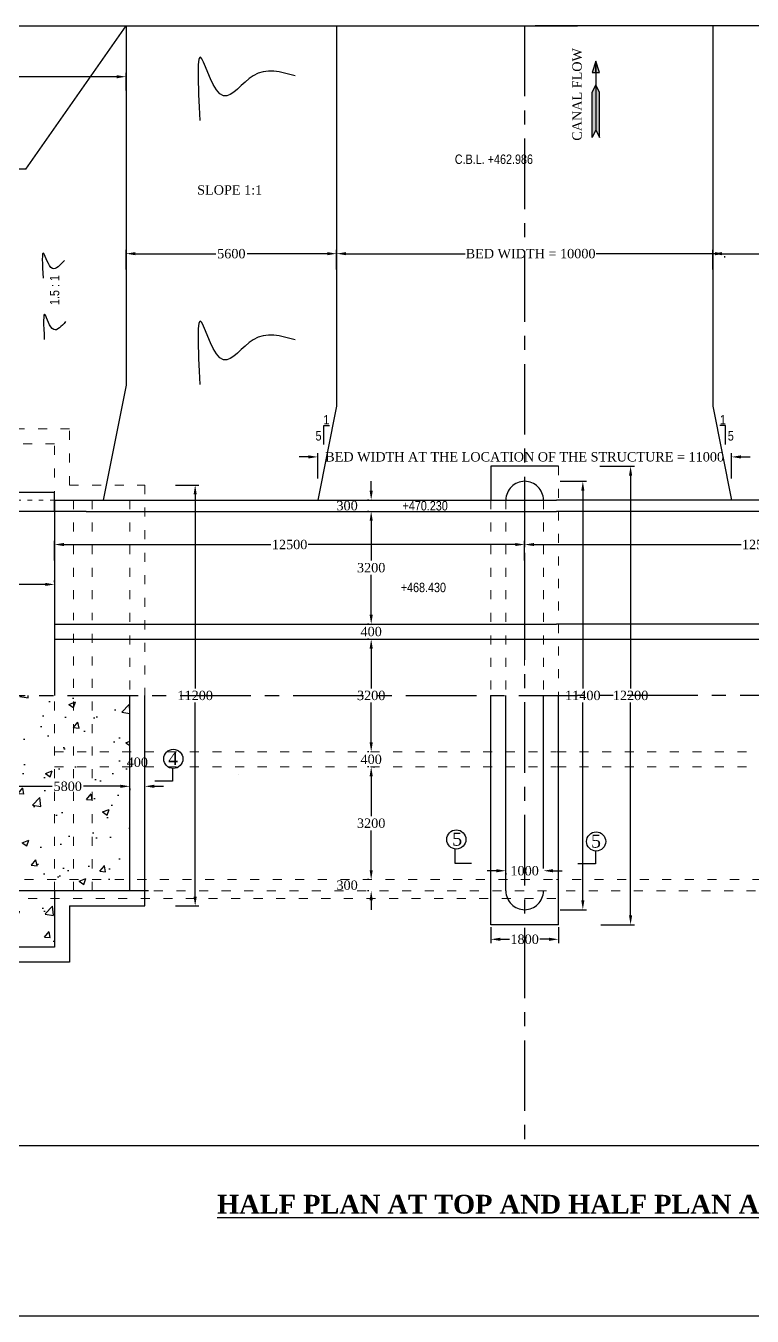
# Model space of a CAD drawing. Header units: millimetres. Extents: x 80 to 6605, y 46 to 2491.
# Drawn here: x 5749.8 to 5943, y 767.8 to 1111.2 of the extents above; entities that cross this region are included whole.
import ezdxf
from ezdxf.enums import TextEntityAlignment as Align

# ---------------------------------------------------------------- set-up
doc = ezdxf.new("R2010")
doc.units = ezdxf.units.MM
doc.linetypes.add('ACAD_ISO03W100', pattern=[30, 12, -18])
doc.linetypes.add('CENTER', pattern=[2, 1.25, -0.25, 0.25, -0.25])
doc.layers.add('TEXT_GENERAL', color=4, linetype='Continuous')
doc.styles.add('ARIAL NARROW', font='ARIALN.TTF')
doc.styles.get("Standard").update_dxf_attribs({"font": 'times.ttf', "height": 2.5})
doc.styles.add('TNR_2.5', font='times.ttf', dxfattribs={"height": 2.5})
doc.dimstyles.get("Standard").update_dxf_attribs({"dimtxt": 0.18, "dimasz": 0.18, "dimexe": 0.18, "dimexo": 0.0625, "dimgap": 0.09, "dimtad": 0, "dimtih": 1, "dimtoh": 1, "dimdec": 4, "dimzin": 0, "dimdsep": 46, "dimtxsty": 'Standard', "dimcen": 0.09, "dimadec": 0, "dimazin": 0, "dimtfac": 1, "dimtdec": 4, "dimtofl": 0, "dimtmove": 0, "dimatfit": 3, "dimfxl": 1, "dimtolj": 1, "dimtzin": 0, "dimarcsym": 0})
doc.dimstyles.new('STYLE_ESH', dxfattribs={"dimtxt": 2.5, "dimasz": 2.5, "dimexe": 1, "dimexo": 0.625, "dimtad": 0, "dimtih": 1, "dimtoh": 1, "dimdec": 0, "dimlfac": 100, "dimzin": 9, "dimdsep": 46, "dimtxsty": 'TNR_2.5', "dimcen": 2.5, "dimadec": 0, "dimazin": 2, "dimtfac": 1, "dimtdec": 0, "dimtofl": 0, "dimtmove": 2, "dimatfit": 3, "dimfxl": 1, "dimarcsym": 0})

# ---------------------------------------------------------------- blocks, each defined once
blk = doc.blocks.new('*D113')
at = {"color": 0, "lineweight": -2, "transparency": 16777216}
for p, q in [((5873.48, 871.39), (5873.48, 867.13)), ((5891.48, 871.39), (5891.48, 867.13)), ((5875.98, 868.13), (5878.45, 868.13)), ((5888.98, 868.13), (5886.52, 868.13))]:
    blk.add_line(p, q, dxfattribs=at)
at = {"color": 0, "transparency": 16777216}
for points in [[(5875.98, 868.54), (5875.98, 867.71), (5873.48, 868.13)], [(5888.98, 868.54), (5888.98, 867.71), (5891.48, 868.13)]]:
    blk.add_solid(points, dxfattribs=at)
at = {"layer": 'Defpoints', "color": 0, "transparency": 16777216}
for p in [(5873.48, 872.01), (5891.48, 872.01), (5891.48, 868.13)]:
    blk.add_point(p, dxfattribs=at)
at = {"color": 0, "transparency": 16777216, "insert": (5882.48, 868.13), "char_height": 2.5, "attachment_point": 5, "style": 'TNR_2.5'}
blk.add_mtext('1800', dxfattribs=at)
blk = doc.blocks.new('*D114')
at = {"color": 0, "lineweight": -2, "transparency": 16777216}
for p, q in [((5874.98, 886.37), (5872.48, 886.37)), ((5887.48, 886.99), (5887.48, 887.37)), ((5889.98, 886.37), (5892.48, 886.37)), ((5877.48, 885.74), (5877.48, 885.37))]:
    blk.add_line(p, q, dxfattribs=at)
at = {"color": 0, "transparency": 16777216}
for points in [[(5874.98, 886.78), (5874.98, 885.95), (5877.48, 886.37)], [(5889.98, 886.78), (5889.98, 885.95), (5887.48, 886.37)]]:
    blk.add_solid(points, dxfattribs=at)
at = {"layer": 'Defpoints', "color": 0, "transparency": 16777216}
for p in [(5877.48, 886.37), (5887.48, 886.37), (5887.48, 886.37)]:
    blk.add_point(p, dxfattribs=at)
at = {"color": 0, "transparency": 16777216, "insert": (5882.48, 886.37), "char_height": 2.5, "attachment_point": 5, "style": 'TNR_2.5'}
blk.add_mtext('1000', dxfattribs=at)
blk = doc.blocks.new('*D115')
at = {"color": 0, "lineweight": -2, "transparency": 16777216}
for p, q in [((5832.48, 1051.21), (5832.48, 1051.58)), ((5834.98, 1050.58), (5866.65, 1050.58)), ((5933.13, 1050.58), (5901.47, 1050.58)), ((5935.63, 1049.96), (5935.63, 1049.58))]:
    blk.add_line(p, q, dxfattribs=at)
at = {"color": 0, "transparency": 16777216}
for points in [[(5834.98, 1051), (5834.98, 1050.17), (5832.48, 1050.58)], [(5933.13, 1051), (5933.13, 1050.17), (5935.63, 1050.58)]]:
    blk.add_solid(points, dxfattribs=at)
at = {"layer": 'Defpoints', "color": 0, "transparency": 16777216}
for p in [(5832.48, 1050.58), (5935.63, 1050.58), (5935.63, 1050.58)]:
    blk.add_point(p, dxfattribs=at)
at = {"color": 0, "transparency": 16777216, "insert": (5884.06, 1050.58), "char_height": 2.5, "attachment_point": 5, "style": 'TNR_2.5'}
blk.add_mtext('BED WIDTH = 10000', dxfattribs=at)
blk = doc.blocks.new('*D116')
at = {"color": 0, "lineweight": -2, "transparency": 16777216}
for p, q in [((5776.48, 1046.36), (5776.48, 1051.58)), ((5832.48, 1046.36), (5832.48, 1051.58)), ((5778.98, 1050.58), (5800.32, 1050.58)), ((5829.98, 1050.58), (5808.65, 1050.58))]:
    blk.add_line(p, q, dxfattribs=at)
at = {"color": 0, "transparency": 16777216}
for points in [[(5778.98, 1051), (5778.98, 1050.17), (5776.48, 1050.58)], [(5829.98, 1051), (5829.98, 1050.17), (5832.48, 1050.58)]]:
    blk.add_solid(points, dxfattribs=at)
at = {"layer": 'Defpoints', "color": 0, "transparency": 16777216}
for p in [(5776.48, 1050.58), (5776.48, 1045.73), (5832.48, 1045.73)]:
    blk.add_point(p, dxfattribs=at)
at = {"color": 0, "transparency": 16777216, "insert": (5804.48, 1050.58), "char_height": 2.5, "attachment_point": 5, "style": 'TNR_2.5'}
blk.add_mtext('5600', dxfattribs=at)
blk = doc.blocks.new('*D117')
at = {"color": 0, "lineweight": -2, "transparency": 16777216}
for p, q in [((5824.98, 996.5), (5822.48, 996.5)), ((5827.48, 990.79), (5827.48, 997.5)), ((5937.48, 990.79), (5937.48, 997.5)), ((5939.98, 996.5), (5942.48, 996.5))]:
    blk.add_line(p, q, dxfattribs=at)
at = {"color": 0, "transparency": 16777216}
for points in [[(5824.98, 996.92), (5824.98, 996.08), (5827.48, 996.5)], [(5939.98, 996.92), (5939.98, 996.08), (5937.48, 996.5)]]:
    blk.add_solid(points, dxfattribs=at)
at = {"layer": 'Defpoints', "color": 0, "transparency": 16777216}
for p in [(5937.48, 996.5), (5827.48, 990.17), (5937.48, 990.17)]:
    blk.add_point(p, dxfattribs=at)
at = {"color": 0, "transparency": 16777216, "insert": (5882.48, 996.5), "char_height": 2.5, "attachment_point": 5, "style": 'TNR_2.5'}
blk.add_mtext('BED WIDTH AT THE LOCATION OF THE STRUCTURE = 11000', dxfattribs=at)
blk = doc.blocks.new('*D119')
at = {"color": 0, "lineweight": -2, "transparency": 16777216}
for p, q in [((5636.48, 1093.97), (5636.48, 1098.67)), ((5638.98, 1097.67), (5701.53, 1097.67)), ((5773.98, 1097.67), (5711.44, 1097.67)), ((5776.48, 1093.97), (5776.48, 1098.67))]:
    blk.add_line(p, q, dxfattribs=at)
at = {"color": 0, "transparency": 16777216}
for points in [[(5638.98, 1098.09), (5638.98, 1097.25), (5636.48, 1097.67)], [(5773.98, 1098.09), (5773.98, 1097.25), (5776.48, 1097.67)]]:
    blk.add_solid(points, dxfattribs=at)
at = {"layer": 'Defpoints', "color": 0, "transparency": 16777216}
for p in [(5776.48, 1097.67), (5636.48, 1093.35), (5776.48, 1093.35)]:
    blk.add_point(p, dxfattribs=at)
at = {"color": 0, "transparency": 16777216, "insert": (5706.48, 1097.67), "char_height": 2.5, "attachment_point": 5, "style": 'TNR_2.5'}
blk.add_mtext('14000', dxfattribs=at)
blk = doc.blocks.new('*D127')
at = {"color": 0, "lineweight": -2, "transparency": 16777216}
for p, q in [((5932.48, 1046.36), (5932.48, 1051.58)), ((5988.48, 1046.36), (5988.48, 1051.58)), ((5934.98, 1050.58), (5956.32, 1050.58)), ((5985.98, 1050.58), (5964.65, 1050.58))]:
    blk.add_line(p, q, dxfattribs=at)
at = {"color": 0, "transparency": 16777216}
for points in [[(5934.98, 1051), (5934.98, 1050.17), (5932.48, 1050.58)], [(5985.98, 1051), (5985.98, 1050.17), (5988.48, 1050.58)]]:
    blk.add_solid(points, dxfattribs=at)
at = {"layer": 'Defpoints', "color": 0, "transparency": 16777216}
for p in [(5988.48, 1050.58), (5932.48, 1045.73), (5988.48, 1045.73)]:
    blk.add_point(p, dxfattribs=at)
at = {"color": 0, "transparency": 16777216, "insert": (5960.48, 1050.58), "char_height": 2.5, "attachment_point": 5, "style": 'TNR_2.5'}
blk.add_mtext('5600', dxfattribs=at)
blk = doc.blocks.new('*D200')
at = {"color": 0, "lineweight": -2, "transparency": 16777216}
for p, q in [((5757.48, 968.97), (5757.48, 974.18)), ((5759.98, 973.18), (5815.03, 973.18)), ((5879.98, 973.18), (5824.94, 973.18)), ((5882.48, 968.97), (5882.48, 974.18))]:
    blk.add_line(p, q, dxfattribs=at)
at = {"color": 0, "transparency": 16777216}
for points in [[(5759.98, 973.6), (5759.98, 972.77), (5757.48, 973.18)], [(5879.98, 973.6), (5879.98, 972.77), (5882.48, 973.18)]]:
    blk.add_solid(points, dxfattribs=at)
at = {"layer": 'Defpoints', "color": 0, "transparency": 16777216}
for p in [(5882.48, 973.18), (5757.48, 968.35), (5882.48, 968.35)]:
    blk.add_point(p, dxfattribs=at)
at = {"color": 0, "transparency": 16777216, "insert": (5819.98, 973.18), "char_height": 2.5, "attachment_point": 5, "style": 'TNR_2.5'}
blk.add_mtext('12500', dxfattribs=at)
blk = doc.blocks.new('*D201')
at = {"color": 0, "lineweight": -2, "transparency": 16777216}
for p, q in [((5882.48, 968.97), (5882.48, 974.18)), ((5884.98, 973.18), (5940.03, 973.18)), ((6004.98, 973.18), (5949.94, 973.18)), ((6007.48, 968.97), (6007.48, 974.18))]:
    blk.add_line(p, q, dxfattribs=at)
at = {"color": 0, "transparency": 16777216}
for points in [[(5884.98, 973.6), (5884.98, 972.77), (5882.48, 973.18)], [(6004.98, 973.6), (6004.98, 972.77), (6007.48, 973.18)]]:
    blk.add_solid(points, dxfattribs=at)
at = {"layer": 'Defpoints', "color": 0, "transparency": 16777216}
for p in [(5882.48, 973.18), (5882.48, 968.35), (6007.48, 968.35)]:
    blk.add_point(p, dxfattribs=at)
at = {"color": 0, "transparency": 16777216, "insert": (5944.98, 973.18), "char_height": 2.5, "attachment_point": 5, "style": 'TNR_2.5'}
blk.add_mtext('12500', dxfattribs=at)
blk = doc.blocks.new('*D236')
at = {"color": 0, "lineweight": -2, "transparency": 16777216}
for p, q in [((5841.67, 987.51), (5841.67, 990.01)), ((5841.05, 985.01), (5840.67, 985.01)), ((5841.05, 982.01), (5840.67, 982.01)), ((5841.67, 979.51), (5841.67, 977.01))]:
    blk.add_line(p, q, dxfattribs=at)
at = {"color": 0, "transparency": 16777216}
for points in [[(5841.26, 987.51), (5842.09, 987.51), (5841.67, 985.01)], [(5841.26, 979.51), (5842.09, 979.51), (5841.67, 982.01)]]:
    blk.add_solid(points, dxfattribs=at)
at = {"layer": 'Defpoints', "color": 0, "transparency": 16777216}
for p in [(5841.67, 985.01), (5841.67, 982.01), (5841.67, 982.01)]:
    blk.add_point(p, dxfattribs=at)
at = {"color": 0, "transparency": 16777216, "insert": (5835.27, 983.51), "char_height": 2.5, "attachment_point": 5, "style": 'TNR_2.5'}
blk.add_mtext('300', dxfattribs=at)
blk = doc.blocks.new('*D237')
at = {"color": 0, "lineweight": -2, "transparency": 16777216}
for p, q in [((5841.05, 982.01), (5840.67, 982.01)), ((5841.67, 979.51), (5841.67, 968.91)), ((5841.67, 954.51), (5841.67, 965.12)), ((5841.05, 952.01), (5840.67, 952.01))]:
    blk.add_line(p, q, dxfattribs=at)
at = {"color": 0, "transparency": 16777216}
for points in [[(5841.26, 979.51), (5842.09, 979.51), (5841.67, 982.01)], [(5841.26, 954.51), (5842.09, 954.51), (5841.67, 952.01)]]:
    blk.add_solid(points, dxfattribs=at)
at = {"layer": 'Defpoints', "color": 0, "transparency": 16777216}
for p in [(5841.67, 982.01), (5841.67, 952.01), (5841.67, 952.01)]:
    blk.add_point(p, dxfattribs=at)
at = {"color": 0, "transparency": 16777216, "insert": (5841.67, 967.01), "char_height": 2.5, "attachment_point": 5, "style": 'TNR_2.5'}
blk.add_mtext('3200', dxfattribs=at)
blk = doc.blocks.new('*D238')
at = {"color": 0, "lineweight": -2, "transparency": 16777216}
for p, q in [((5841.67, 954.51), (5841.67, 957.01)), ((5841.05, 952.01), (5840.67, 952.01)), ((5841.05, 948.01), (5840.67, 948.01)), ((5841.67, 945.51), (5841.67, 943.01))]:
    blk.add_line(p, q, dxfattribs=at)
at = {"color": 0, "transparency": 16777216}
for points in [[(5841.26, 954.51), (5842.09, 954.51), (5841.67, 952.01)], [(5841.26, 945.51), (5842.09, 945.51), (5841.67, 948.01)]]:
    blk.add_solid(points, dxfattribs=at)
at = {"layer": 'Defpoints', "color": 0, "transparency": 16777216}
for p in [(5841.67, 952.01), (5841.67, 948.01), (5841.67, 948.01)]:
    blk.add_point(p, dxfattribs=at)
at = {"color": 0, "transparency": 16777216, "insert": (5841.67, 950.01), "char_height": 2.5, "attachment_point": 5, "style": 'TNR_2.5'}
blk.add_mtext('400', dxfattribs=at)
blk = doc.blocks.new('*D239')
at = {"color": 0, "lineweight": -2, "transparency": 16777216}
for p, q in [((5841.05, 948.01), (5840.67, 948.01)), ((5841.67, 945.51), (5841.67, 934.91)), ((5841.67, 920.51), (5841.67, 931.12)), ((5841.05, 918.01), (5840.67, 918.01))]:
    blk.add_line(p, q, dxfattribs=at)
at = {"color": 0, "transparency": 16777216}
for points in [[(5841.26, 945.51), (5842.09, 945.51), (5841.67, 948.01)], [(5841.26, 920.51), (5842.09, 920.51), (5841.67, 918.01)]]:
    blk.add_solid(points, dxfattribs=at)
at = {"layer": 'Defpoints', "color": 0, "transparency": 16777216}
for p in [(5841.67, 948.01), (5841.67, 918.01), (5841.67, 918.01)]:
    blk.add_point(p, dxfattribs=at)
at = {"color": 0, "transparency": 16777216, "insert": (5841.67, 933.01), "char_height": 2.5, "attachment_point": 5, "style": 'TNR_2.5'}
blk.add_mtext('3200', dxfattribs=at)
blk = doc.blocks.new('*D240')
at = {"color": 0, "lineweight": -2, "transparency": 16777216}
for p, q in [((5841.67, 920.51), (5841.67, 923.01)), ((5841.05, 918.01), (5840.67, 918.01)), ((5842.09, 914.01), (5842.67, 914.01)), ((5841.67, 911.51), (5841.67, 909.01))]:
    blk.add_line(p, q, dxfattribs=at)
at = {"color": 0, "transparency": 16777216}
for points in [[(5841.26, 920.51), (5842.09, 920.51), (5841.67, 918.01)], [(5841.26, 911.51), (5842.09, 911.51), (5841.67, 914.01)]]:
    blk.add_solid(points, dxfattribs=at)
at = {"layer": 'Defpoints', "color": 0, "transparency": 16777216}
for p in [(5841.67, 918.01), (5841.47, 914.01), (5841.67, 914.01)]:
    blk.add_point(p, dxfattribs=at)
at = {"color": 0, "transparency": 16777216, "insert": (5841.67, 916.01), "char_height": 2.5, "attachment_point": 5, "style": 'TNR_2.5'}
blk.add_mtext('400', dxfattribs=at)
blk = doc.blocks.new('*D241')
at = {"color": 0, "lineweight": -2, "transparency": 16777216}
for p, q in [((5841.05, 914.01), (5840.67, 914.01)), ((5841.67, 911.51), (5841.67, 900.91)), ((5841.67, 886.51), (5841.67, 897.12)), ((5841.05, 884.01), (5840.67, 884.01))]:
    blk.add_line(p, q, dxfattribs=at)
at = {"color": 0, "transparency": 16777216}
for points in [[(5841.26, 911.51), (5842.09, 911.51), (5841.67, 914.01)], [(5841.26, 886.51), (5842.09, 886.51), (5841.67, 884.01)]]:
    blk.add_solid(points, dxfattribs=at)
at = {"layer": 'Defpoints', "color": 0, "transparency": 16777216}
for p in [(5841.67, 914.01), (5841.67, 884.01), (5841.67, 884.01)]:
    blk.add_point(p, dxfattribs=at)
at = {"color": 0, "transparency": 16777216, "insert": (5841.67, 899.01), "char_height": 2.5, "attachment_point": 5, "style": 'TNR_2.5'}
blk.add_mtext('3200', dxfattribs=at)
blk = doc.blocks.new('*D242')
at = {"color": 0, "lineweight": -2, "transparency": 16777216}
for p, q in [((5841.67, 886.51), (5841.67, 889.01)), ((5841.05, 884.01), (5840.67, 884.01)), ((5841.05, 881.01), (5840.67, 881.01)), ((5841.67, 878.51), (5841.67, 876.01))]:
    blk.add_line(p, q, dxfattribs=at)
at = {"color": 0, "transparency": 16777216}
for points in [[(5841.26, 886.51), (5842.09, 886.51), (5841.67, 884.01)], [(5841.26, 878.51), (5842.09, 878.51), (5841.67, 881.01)]]:
    blk.add_solid(points, dxfattribs=at)
at = {"layer": 'Defpoints', "color": 0, "transparency": 16777216}
for p in [(5841.67, 884.01), (5841.67, 881.01), (5841.67, 881.01)]:
    blk.add_point(p, dxfattribs=at)
at = {"color": 0, "transparency": 16777216, "insert": (5835.27, 882.51), "char_height": 2.5, "attachment_point": 5, "style": 'TNR_2.5'}
blk.add_mtext('300', dxfattribs=at)
blk = doc.blocks.new('*D243')
at = {"color": 0, "lineweight": -2, "transparency": 16777216}
for p, q in [((5891.97, 990.01), (5898.95, 990.01)), ((5897.95, 987.51), (5897.95, 934.91)), ((5897.95, 878.51), (5897.95, 931.12)), ((5891.97, 876.01), (5898.95, 876.01))]:
    blk.add_line(p, q, dxfattribs=at)
at = {"color": 0, "transparency": 16777216}
for points in [[(5897.54, 987.51), (5898.37, 987.51), (5897.95, 990.01)], [(5897.54, 878.51), (5898.37, 878.51), (5897.95, 876.01)]]:
    blk.add_solid(points, dxfattribs=at)
at = {"layer": 'Defpoints', "color": 0, "transparency": 16777216}
for p in [(5891.35, 990.01), (5891.35, 876.01), (5897.95, 876.01)]:
    blk.add_point(p, dxfattribs=at)
at = {"color": 0, "transparency": 16777216, "insert": (5897.95, 933.01), "char_height": 2.5, "attachment_point": 5, "style": 'TNR_2.5'}
blk.add_mtext('11400', dxfattribs=at)
blk = doc.blocks.new('*D244')
at = {"color": 0, "lineweight": -2, "transparency": 16777216}
for p, q in [((5902.51, 994.01), (5911.65, 994.01)), ((5910.65, 991.51), (5910.65, 934.91)), ((5910.65, 874.51), (5910.65, 931.12)), ((5902.75, 872.01), (5911.65, 872.01))]:
    blk.add_line(p, q, dxfattribs=at)
at = {"color": 0, "transparency": 16777216}
for points in [[(5910.23, 991.51), (5911.07, 991.51), (5910.65, 994.01)], [(5910.23, 874.51), (5911.07, 874.51), (5910.65, 872.01)]]:
    blk.add_solid(points, dxfattribs=at)
at = {"layer": 'Defpoints', "color": 0, "transparency": 16777216}
for p in [(5901.88, 994.01), (5902.12, 872.01), (5910.65, 872.01)]:
    blk.add_point(p, dxfattribs=at)
at = {"color": 0, "transparency": 16777216, "insert": (5910.65, 933.01), "char_height": 2.5, "attachment_point": 5, "style": 'TNR_2.5'}
blk.add_mtext('12200', dxfattribs=at)
blk = doc.blocks.new('*D250')
at = {"color": 0, "lineweight": -2, "transparency": 16777216}
for p, q in [((5707.48, 963.2), (5707.48, 963.57)), ((5709.98, 962.57), (5728.32, 962.57)), ((5754.98, 962.57), (5736.65, 962.57)), ((5757.48, 963.2), (5757.48, 963.57))]:
    blk.add_line(p, q, dxfattribs=at)
at = {"color": 0, "transparency": 16777216}
for points in [[(5709.98, 962.99), (5709.98, 962.16), (5707.48, 962.57)], [(5754.98, 962.99), (5754.98, 962.16), (5757.48, 962.57)]]:
    blk.add_solid(points, dxfattribs=at)
at = {"layer": 'Defpoints', "color": 0, "transparency": 16777216}
for p in [(5707.48, 962.57), (5757.48, 962.57), (5757.48, 962.57)]:
    blk.add_point(p, dxfattribs=at)
at = {"color": 0, "transparency": 16777216, "insert": (5732.48, 962.57), "char_height": 2.5, "attachment_point": 5, "style": 'TNR_2.5'}
blk.add_mtext('5000', dxfattribs=at)
blk = doc.blocks.new('*D254')
at = {"color": 0, "lineweight": -2, "transparency": 16777216}
for p, q in [((5744.48, 909.47), (5744.48, 909.84)), ((5746.98, 908.84), (5756.82, 908.84)), ((5774.98, 908.84), (5765.15, 908.84)), ((5777.48, 908.22), (5777.48, 907.84))]:
    blk.add_line(p, q, dxfattribs=at)
at = {"color": 0, "transparency": 16777216}
for points in [[(5746.98, 909.26), (5746.98, 908.42), (5744.48, 908.84)], [(5774.98, 909.26), (5774.98, 908.42), (5777.48, 908.84)]]:
    blk.add_solid(points, dxfattribs=at)
at = {"layer": 'Defpoints', "color": 0, "transparency": 16777216}
for p in [(5744.48, 908.84), (5777.48, 908.84), (5777.48, 908.84)]:
    blk.add_point(p, dxfattribs=at)
at = {"color": 0, "transparency": 16777216, "insert": (5760.98, 908.84), "char_height": 2.5, "attachment_point": 5, "style": 'TNR_2.5'}
blk.add_mtext('5800', dxfattribs=at)
blk = doc.blocks.new('*D255')
at = {"color": 0, "lineweight": -2, "transparency": 16777216}
for p, q in [((5774.98, 908.84), (5772.48, 908.84)), ((5777.48, 908.22), (5777.48, 907.84)), ((5781.48, 909.34), (5781.48, 909.84)), ((5783.98, 908.84), (5786.48, 908.84))]:
    blk.add_line(p, q, dxfattribs=at)
at = {"color": 0, "transparency": 16777216}
for points in [[(5774.98, 909.26), (5774.98, 908.42), (5777.48, 908.84)], [(5783.98, 909.26), (5783.98, 908.42), (5781.48, 908.84)]]:
    blk.add_solid(points, dxfattribs=at)
at = {"layer": 'Defpoints', "color": 0, "transparency": 16777216}
for p in [(5777.48, 908.84), (5781.48, 908.84), (5781.48, 908.72)]:
    blk.add_point(p, dxfattribs=at)
at = {"color": 0, "transparency": 16777216, "insert": (5779.48, 915.24), "char_height": 2.5, "attachment_point": 5, "style": 'TNR_2.5'}
blk.add_mtext('400', dxfattribs=at)
blk = doc.blocks.new('*D258')
at = {"color": 0, "lineweight": -2, "transparency": 16777216}
for p, q in [((5789.61, 989.01), (5795.87, 989.01)), ((5794.87, 986.51), (5794.87, 934.91)), ((5794.87, 879.51), (5794.87, 931.12)), ((5789.61, 877.01), (5795.87, 877.01))]:
    blk.add_line(p, q, dxfattribs=at)
at = {"color": 0, "transparency": 16777216}
for points in [[(5794.45, 986.51), (5795.29, 986.51), (5794.87, 989.01)], [(5794.45, 879.51), (5795.29, 879.51), (5794.87, 877.01)]]:
    blk.add_solid(points, dxfattribs=at)
at = {"layer": 'Defpoints', "color": 0, "transparency": 16777216}
for p in [(5788.99, 989.01), (5788.99, 877.01), (5794.87, 877.01)]:
    blk.add_point(p, dxfattribs=at)
at = {"color": 0, "transparency": 16777216, "insert": (5794.87, 933.01), "char_height": 2.5, "attachment_point": 5, "style": 'TNR_2.5'}
blk.add_mtext('11200', dxfattribs=at)

msp = doc.modelspace()

# ---------------------------------------------------------------- hatches: boundary and pattern name
h = msp.add_hatch(color=0)
h.paths.add_polyline_path([(5900.3976, 1093.51569), (5901.3976, 1095.51569), (5901.3976, 1083.51569), (5900.3976, 1081.51569), (5900.3976, 1083.51569)])
h.paths.add_polyline_path([(5901.3976, 1098.82), (5900.3976, 1098.82), (5901.3976, 1101.82), (5901.3976, 1101.32)])
h = msp.add_hatch(color=0)
h.paths.add_polyline_path([(5902.3976, 1093.51569), (5901.3976, 1095.51569), (5901.3976, 1083.51569), (5902.3976, 1081.51569), (5902.3976, 1083.51569)])
h.paths.add_polyline_path([(5901.3976, 1101.82), (5901.3976, 1098.82), (5902.3976, 1098.82)])
h = msp.add_hatch()
h.set_pattern_fill('AR-CONC', color=0, scale=0.1, style=0)
h.set_pattern_definition([(50, (0, 0), (18.218467, -1.59391), [1.905, -20.955]), (355, (0, 0), (-3.52428, 19.105664), [1.524, -16.764]), (100.451, (1.518, -0.133), (14.69425, 17.51167), [1.619, -17.809]), (46.1842, (0, 5.08), (27.1079, -4.20423), [2.8575, -31.4325]), (96.6356, (2.26, 4.73), (23.74042, 24.74256), [2.4285, -26.7135]), (351.184, (0, 5.08), (23.74046, 24.74251), [2.286, -25.146]), (21, (2.54, 3.81), (15.161488, -10.22655), [1.905, -20.955]), (326, (2.54, 3.81), (6.1802, 18.418797), [1.524, -16.764]), (71.4514, (3.803, 2.958), (21.34165, 8.192286), [1.619, -17.809]), (37.5, (0, 0), (0.30886, 8.455504), [0, -16.5608, 0, -17.018, 0, -16.8275]), (7.5, (0, 0), (6.681966, 10.018057), [0, -9.7028, 0, -16.1798, 0, -6.4135]), (327.5, (-5.664, 0), (13.5590595, -0.5728744), [0, -6.35, 0, -19.812, 0, -26.289]), (317.5, (-8.204, 0), (14.812918, 2.54265), [0, -8.255, 0, -13.1572, 0, -18.669])])
h.paths.add_polyline_path([(5677.48459, 884.01216), (5682.32489, 884.01216), (5682.32489, 896.01216), (5675.25051, 896.01216), (5640.25051, 882.51216), (5585.48459, 870.51216), (5642.48459, 870.51216)])
h.paths.add_polyline_path([(5642.48459, 933.01216), (5614.48459, 933.01216), (5614.48459, 876.86648), (5640.25051, 882.51216), (5642.48459, 883.37388)])
h.paths.add_polyline_path([(5642.48459, 883.37388), (5652.48459, 887.23102), (5652.48459, 933.01216), (5642.48459, 933.01216)])
h.paths.add_polyline_path([(5585.48459, 870.51216), (5588.48459, 871.16951), (5588.48459, 933.01216), (5585.48459, 933.01216)])
h.paths.add_polyline_path([(5590.48459, 865.51216), (5590.48459, 870.51216), (5585.48459, 870.51216), (5585.48459, 825.51216), (5590.48459, 825.51216)])
h.paths.add_polyline_path([(5597.48459, 857.53047), (5642.48459, 851.21959), (5682.32489, 866.58657), (5682.32489, 884.01216), (5677.48459, 884.01216), (5642.48459, 870.51216), (5590.48459, 870.51216), (5590.48459, 865.51216), (5590.48459, 825.51216), (5597.48459, 825.51216)])
h.paths.add_polyline_path([(5733.32489, 884.01216), (5733.32489, 896.01216), (5682.32489, 896.01216), (5682.32489, 884.01216)])
h.paths.add_polyline_path([(5744.48459, 896.01216), (5733.32489, 896.01216), (5733.32489, 884.01216), (5744.48459, 884.01216)])
h.paths.add_polyline_path([(5744.48459, 881.01216), (5744.48459, 884.01216), (5733.32489, 884.01216), (5733.32489, 866.01216), (5757.48459, 866.01216), (5757.48459, 881.01216)])
h.paths.add_polyline_path([(5682.32489, 874.01216), (5682.32489, 861.01216), (5733.32489, 861.01216), (5733.32489, 866.01216), (5733.32489, 874.01216)])
h.paths.add_polyline_path([(5733.32489, 874.01216), (5733.32489, 884.01216), (5682.32489, 884.01216), (5682.32489, 874.01216)])
h.paths.add_polyline_path([(5757.48459, 933.01216), (5744.48459, 933.01216), (5744.48459, 884.01216), (5757.48459, 884.01216)])
h.paths.add_polyline_path([(5757.48459, 881.01216), (5757.48459, 884.01216), (5744.48459, 884.01216), (5744.48459, 881.01216)])
h.paths.add_polyline_path([(5762.48459, 914.01216), (5757.48459, 914.01216), (5757.48459, 884.01216), (5762.48459, 884.01216)])
h.paths.add_polyline_path([(5762.48459, 884.01216), (5767.48459, 884.01216), (5767.48459, 914.01216), (5762.48459, 914.01216)])
h.paths.add_polyline_path([(5767.48459, 884.01216), (5777.48459, 884.01216), (5777.48459, 914.01216), (5767.48459, 914.01216)])
h.paths.add_polyline_path([(5767.48459, 884.01216), (5767.48459, 881.01216), (5777.48459, 881.01216), (5777.48459, 884.01216)])
h.paths.add_polyline_path([(5767.48459, 881.01216), (5767.48459, 884.01216), (5762.48459, 884.01216), (5762.48459, 881.01216)])
h.paths.add_polyline_path([(5757.48459, 884.01216), (5757.48459, 881.01216), (5762.48459, 881.01216), (5762.48459, 884.01216)])
h.paths.add_polyline_path([(5767.48459, 914.01216), (5767.48459, 918.01216), (5762.48459, 918.01216), (5762.48459, 914.01216)])
h.paths.add_polyline_path([(5777.48459, 914.01216), (5777.48459, 918.01216), (5767.48459, 918.01216), (5767.48459, 914.01216)])
h.paths.add_polyline_path([(5762.48459, 918.01216), (5757.48459, 918.01216), (5757.48459, 914.01216), (5762.48459, 914.01216)])
h.paths.add_polyline_path([(5757.48459, 918.01216), (5762.48459, 918.01216), (5762.48459, 933.01216), (5757.48459, 933.01216)])
h.paths.add_polyline_path([(5762.48459, 918.01216), (5767.48459, 918.01216), (5767.48459, 933.01216), (5762.48459, 933.01216)])
h.paths.add_polyline_path([(5767.48459, 918.01216), (5777.48459, 918.01216), (5777.48459, 933.01216), (5767.48459, 933.01216)])
h.paths.add_polyline_path([(5629.30876, 906.83595), (5637.66042, 906.83595), (5637.66042, 903.04269), (5629.30876, 903.04269)], flags=24)
h.paths.add_polyline_path([(5650.98272, 909.56719), (5657.58059, 909.56719), (5657.58059, 905.77393), (5650.98272, 905.77393)], flags=9)
h.paths.add_polyline_path([(5703.66258, 893.03751), (5711.9872, 893.03751), (5711.9872, 889.24425), (5703.66258, 889.24425)], flags=24)
h.paths.add_polyline_path([(5690.28657, 874.61214), (5716.04847, 874.61214), (5716.04847, 877.61214), (5690.28657, 877.61214)], flags=24)
h.paths.add_polyline_path([(5739.18565, 914.5928), (5745.78352, 914.5928), (5745.78352, 910.79954), (5739.18565, 910.79954)], flags=9)
h.paths.add_polyline_path([(5756.80876, 910.73704), (5765.16042, 910.73704), (5765.16042, 906.94378), (5756.80876, 906.94378)], flags=9)
h.paths.add_polyline_path([(5776.18565, 917.13606), (5782.78352, 917.13606), (5782.78352, 913.3428), (5776.18565, 913.3428)], flags=9)

# ---------------------------------------------------------------- linework, layer by layer
at = {"color": 0}
for p, q in [((5495.91536, 1111.22261), (5896.55924, 1111.22261)), ((5749.83406, 1073.0817), (5776.48459, 1111.22261)), ((5776.48459, 1111.22261), (5776.48459, 1015.55725)), ((5832.48459, 1111.22261), (5832.48459, 1010.01216)), ((6193.51275, 1111.22261), (5885.26264, 1111.22261)), ((5932.48459, 1111.22261), (5932.48459, 1010.01216)), ((5901.3976, 1101.82), (5900.3976, 1098.82)), ((5901.3976, 1101.82), (5901.3976, 1083.51569)), ((5901.3976, 1101.82), (5901.3976, 1101.32)), ((5901.3976, 1098.82), (5901.3976, 1101.82)), ((5902.3976, 1098.82), (5901.3976, 1101.82)), ((5900.3976, 1098.82), (5902.3976, 1098.82)), ((5900.3976, 1093.51569), (5901.3976, 1095.51569)), ((5902.3976, 1093.51569), (5901.3976, 1095.51569)), ((5900.3976, 1083.51569), (5900.3976, 1093.51569)), ((5902.3976, 1083.51569), (5902.3976, 1093.51569)), ((5900.3976, 1081.51569), (5900.3976, 1083.51569)), ((5901.3976, 1083.51569), (5900.3976, 1081.51569)), ((5901.3976, 1083.51569), (5902.3976, 1081.51569)), ((5902.3976, 1081.51569), (5902.3976, 1083.51569)), ((5749.83406, 1073.0817), (5678.41545, 1073.0817)), ((5776.48459, 1015.55725), (5770.37557, 985.01216)), ((5832.48459, 1010.01216), (5827.48459, 985.01216)), ((5932.48459, 1010.01216), (5937.48459, 985.01216)), ((5829.10771, 999.83427), (5829.10771, 1004.83427)), ((5829.10771, 1004.83427), (5830.62275, 1004.83427)), ((5935.86146, 1004.83427), (5934.34642, 1004.83427)), ((5935.86146, 999.83427), (5935.86146, 1004.83427)), ((5891.48459, 994.01216), (5873.48459, 994.01216)), ((5873.48459, 994.01216), (5873.48459, 985.01216)), ((5757.48459, 987.01216), (5678.41545, 987.01216)), ((5757.48459, 982.01216), (5757.48459, 987.01216)), ((5757.48459, 985.01216), (5757.48459, 933.01216)), ((5757.48459, 985.01216), (5890.91094, 985.01216)), ((6007.48459, 985.01216), (5890.91094, 985.01216)), ((5765.91094, 982.01216), (5705.91094, 982.01216)), ((5765.91094, 982.01216), (5890.91094, 982.01216)), ((6043.51764, 982.01123), (5890.91094, 982.01216)), ((5757.48459, 952.01216), (5890.91094, 952.01216)), ((6007.48459, 952.01216), (5890.91094, 952.01216)), ((5757.48459, 948.01216), (6007.48459, 948.01216)), ((5777.48459, 881.01216), (5777.48459, 933.01216)), ((5781.48459, 877.01216), (5781.48459, 933.01216)), ((5873.48459, 881.01216), (5873.48459, 933.01216)), ((5877.48459, 881.01216), (5877.48459, 933.01216)), ((5887.48459, 887.01216), (5887.48459, 933.01216)), ((5891.48459, 901.01216), (5891.48459, 933.01216)), ((5806.43596, 912.01216), (5806.43596, 912.01216)), ((5891.48459, 872.01216), (5891.48459, 901.01216)), ((5863.91776, 892.1506), (5863.91776, 888.35599)), ((5863.91776, 888.35599), (5868.32821, 888.35599)), ((5782.48459, 881.01216), (5744.48459, 881.01216)), ((5757.48459, 881.01216), (5757.48459, 866.01216)), ((5873.48459, 872.01216), (5873.48459, 881.01216)), ((5761.48459, 877.01216), (5781.48459, 877.01216)), ((5761.48459, 877.01216), (5761.48459, 862.01216)), ((5891.48459, 872.01216), (5873.48459, 872.01216)), ((5757.48459, 866.01216), (5733.32489, 866.01216)), ((5761.48459, 862.01216), (5737.32489, 862.01216)), ((5495.91536, 813.23164), (6193.51275, 813.23164)), ((6436.08736, 767.83356), (5456.18376, 767.83356))]:
    msp.add_line(p, q, dxfattribs=at)
at = {"color": 0, "linetype": 'CENTER', "ltscale": 15}
for p, q in [((5882.48459, 1111.22261), (5882.48459, 813.23164)), ((5882.48459, 971.01216), (5882.48459, 953.01216)), ((5490.91536, 933.01216), (5896.55924, 933.01216)), ((6198.51275, 933.01216), (5896.55924, 933.01216))]:
    msp.add_line(p, q, dxfattribs=at)
at = {"color": 0}
for centre in [(5789.04915, 916.13963), (5864.30386, 894.69028), (5901.49447, 894.16067)]:
    msp.add_circle(centre, 2.54951, dxfattribs=at)
at = {"color": 0, "linetype": 'CENTER', "ltscale": 15}
for centre, start, end in [((5882.48459, 985.01216), 0, 180), ((5882.48459, 881.01216), 180, 360)]:
    msp.add_arc(centre, 5, start, end, dxfattribs=at)
at = {"color": 0}
for points in [[(5821.48323, 1097.88045), (5810.30865, 1097.94303), (5802.41022, 1092.57435), (5796.66135, 1102.47691), (5796.1215, 1085.99665)], [(5760.08111, 1048.81033), (5756.92174, 1046.66286), (5754.62219, 1050.62388), (5754.40625, 1044.03178)], [(5760.42084, 1032.51523), (5757.26147, 1030.36776), (5754.96192, 1034.32878), (5754.74598, 1027.73668)], [(5821.48323, 1027.6299), (5810.30865, 1027.69248), (5802.41022, 1022.3238), (5796.66135, 1032.22636), (5796.1215, 1015.7461)]]:
    msp.add_spline(points, degree=3, dxfattribs=at)
at = {"layer": 'TEXT_GENERAL', "color": 0, "linetype": 'ACAD_ISO03W100', "lineweight": 5, "ltscale": 0.2}
for p, q in [((5761.48459, 1004.01216), (5737.32489, 1004.01216)), ((5761.48459, 989.01216), (5761.48459, 1004.01216)), ((5757.48459, 1000.01216), (5729.07489, 1000.01216)), ((5757.48459, 985.01216), (5757.48459, 1000.01216)), ((5891.48459, 994.01216), (5891.48459, 933.01216)), ((5761.48459, 989.01216), (5781.48459, 989.01216)), ((5781.48459, 989.01216), (5781.48459, 933.01216)), ((5762.48459, 985.01216), (5762.48459, 953.01216)), ((5767.48459, 985.01216), (5767.48459, 953.01216)), ((5777.48459, 985.01216), (5777.48459, 933.01216)), ((5873.48459, 985.01216), (5873.48459, 933.01216)), ((5877.48459, 985.01216), (5877.48459, 933.01216)), ((5887.48459, 985.01216), (5887.48459, 933.01216)), ((5757.48459, 881.01216), (5757.48459, 953.01216)), ((5762.48459, 881.01216), (5762.48459, 953.01216)), ((5767.48459, 881.01216), (5767.48459, 953.01216)), ((5882.48459, 935.01216), (5882.48459, 953.01216)), ((5882.48459, 935.01216), (5882.48459, 953.01216)), ((5757.48459, 918.01216), (5890.91094, 918.01216)), ((6007.48459, 917.99274), (5890.91094, 917.99274)), ((5757.48459, 914.01216), (5890.91094, 914.01216)), ((6007.48459, 913.99274), (5890.91094, 913.99274)), ((5677.48459, 884.01216), (5890.91094, 884.01216)), ((6017.48459, 884.01216), (5890.91094, 884.01216)), ((5765.91094, 881.01216), (5890.91094, 881.01216)), ((6015.91094, 881.01216), (5890.91094, 881.01216)), ((5678.41545, 879.01216), (5890.91094, 879.01216))]:
    msp.add_line(p, q, dxfattribs=at)
at = {"layer": 'TEXT_GENERAL', "color": 0, "linetype": 'ACAD_ISO03W100', "lineweight": 5, "ltscale": 0.1}
msp.add_line((5757.48459, 985.01216), (5744.48459, 985.01216), dxfattribs=at)

# ---------------------------------------------------------------- texts
at = {"color": 0, "insert": (5895.16415, 1080.64638), "char_height": 2.5, "width": 27.6381, "attachment_point": 1, "rotation": 90}
msp.add_mtext('CANAL FLOW', dxfattribs=at)
at = {"color": 0, "attachment_point": 1}
for s, insert, char_height, width in [('SLOPE 1:1', (5795.39395, 1068.80135), 2.5, 25), ('4', (5787.68419, 917.99269), 3.5, 4.365), ('5', (5863.21951, 896.54334), 3.5, 4.365), ('5', (5900.12952, 896.01372), 3.5, 4.365), ('{\\fTimes New Roman|b1|i0|c0|p18;\\LHALF PLAN AT TOP AND HALF PLAN AT BOTTOM}', (5800.70112, 800.13657), 5, 190.25)]:
    msp.add_mtext(s, dxfattribs=dict(at, insert=insert, char_height=char_height, width=width))
at = {"layer": 'TEXT_GENERAL', "color": 0, "lineweight": 5, "style": 'ARIAL NARROW'}
msp.add_text('C.B.L. +462.986', height=2.5, dxfattribs=at).set_placement((5863.91136, 1076.97036), align=Align.TOP_LEFT)
msp.add_text('1.5 : 1', height=2.5, rotation=90, dxfattribs=at).set_placement((5757.49611, 1040.88894), align=Align.MIDDLE)
for s, p in [('1', (5829.75436, 1006.40448)), ('1', (5935.21482, 1006.40448)), ('5', (5827.66593, 1002.09214)), ('5', (5937.30324, 1002.09214)), ('+470.230', (5856.02787, 983.50262)), ('+468.430', (5855.55043, 961.76621))]:
    msp.add_text(s, height=2.5, dxfattribs=at).set_placement(p, align=Align.MIDDLE)

# ---------------------------------------------------------------- dimensions: what is measured, and where the dimension line sits
at = {"color": 0}
for base, p1, p2, picture, middle in [((5776.48459, 1097.66987), (5636.48459, 1093.34634), (5776.48459, 1093.34634), '*D119', (5706.48459, 1097.66987)), ((5776.48459, 1050.58217), (5832.48459, 1045.73193), (5776.48459, 1045.73193), '*D116', (5804.48459, 1050.58217)), ((5882.48459, 973.18275), (5757.48459, 968.3475), (5882.48459, 968.3475), '*D200', (5819.98459, 973.18275)), ((5757.48459, 962.57307), (5707.48459, 962.57307), (5757.48459, 962.57307), '*D250', (5732.48459, 962.57307)), ((5781.48459, 908.84041), (5777.48459, 908.84041), (5781.48459, 908.71927), '*D255', (5779.48459, 915.23943)), ((5887.48459, 886.3665), (5877.48459, 886.3665), (5887.48459, 886.3665), '*D114', (5882.48459, 886.3665)), ((5891.48459, 868.12771), (5873.48459, 872.01216), (5891.48459, 872.01216), '*D113', (5882.48459, 868.12771))]:
    dim = msp.add_linear_dim(base=base, p1=p1, p2=p2, dimstyle='STYLE_ESH', dxfattribs=at)
    dim.commit()
    dim.dimension.update_dxf_attribs({"geometry": picture, "text_midpoint": middle})
for base, p1, p2, text, picture, middle in [((5935.63289, 1050.58217), (5832.48459, 1050.58217), (5935.63289, 1050.58217), 'BED WIDTH = 10000', '*D115', (5884.05874, 1050.58217)), ((5937.48459, 996.50158), (5827.48459, 990.16993), (5937.48459, 990.16993), 'BED WIDTH AT THE LOCATION OF THE STRUCTURE = 11000', '*D117', (5882.48459, 996.50158)), ((5777.48459, 908.84041), (5744.48459, 908.84041), (5777.48459, 908.84041), '5800', '*D254', (5760.98459, 908.84041))]:
    dim = msp.add_linear_dim(base=base, p1=p1, p2=p2, text=text, dimstyle='STYLE_ESH', dxfattribs=at)
    dim.commit()
    dim.dimension.update_dxf_attribs({"geometry": picture, "text_midpoint": middle})
for base, p1, p2, angle, picture, middle in [((5988.48459, 1050.58217), (5932.48459, 1045.73193), (5988.48459, 1045.73193), 180, '*D127', (5960.48459, 1050.58217)), ((5910.65116, 872.01216), (5901.88037, 994.01216), (5902.12359, 872.01216), 90, '*D244', (5910.65116, 933.01216)), ((5794.86986, 877.01216), (5788.98972, 989.01216), (5788.98972, 877.01216), 90, '*D258', (5794.86986, 933.01216)), ((5841.67394, 982.01216), (5841.67394, 985.01216), (5841.67394, 982.01216), 90, '*D236', (5835.27492, 983.51216)), ((5897.95176, 876.01216), (5891.34602, 990.01216), (5891.34602, 876.01216), 90, '*D243', (5897.95176, 933.01216)), ((5882.48459, 973.18275), (6007.48459, 968.3475), (5882.48459, 968.3475), 180, '*D201', (5944.98459, 973.18275)), ((5841.67394, 948.01216), (5841.67394, 952.01216), (5841.67394, 948.01216), 90, '*D238', (5841.67394, 950.01216)), ((5841.67394, 914.01216), (5841.67394, 918.01216), (5841.46561, 914.01216), 90, '*D240', (5841.67394, 916.01216)), ((5841.67394, 881.01216), (5841.67394, 884.01216), (5841.67394, 881.01216), 90, '*D242', (5835.27492, 882.51216))]:
    dim = msp.add_linear_dim(base=base, p1=p1, p2=p2, angle=angle, dimstyle='STYLE_ESH', dxfattribs=at)
    dim.commit()
    dim.dimension.update_dxf_attribs({"geometry": picture, "text_midpoint": middle})
for base, p1, p2, picture, middle in [((5841.67394, 952.01216), (5841.67394, 982.01216), (5841.67394, 952.01216), '*D237', (5841.67394, 967.01216)), ((5841.67394, 918.01216), (5841.67394, 948.01216), (5841.67394, 918.01216), '*D239', (5841.67394, 933.01216)), ((5841.67394, 884.01216), (5841.67394, 914.01216), (5841.67394, 884.01216), '*D241', (5841.67394, 899.01216))]:
    dim = msp.add_linear_dim(base=base, p1=p1, p2=p2, angle=90, text='3200', dimstyle='STYLE_ESH', dxfattribs=at)
    dim.commit()
    dim.dimension.update_dxf_attribs({"geometry": picture, "text_midpoint": middle})

# ---------------------------------------------------------------- leaders
for points in [[(5788.86168, 913.51567), (5788.86168, 910.17481), (5784.16655, 910.17481)], [(5901.307, 891.5367), (5901.307, 888.19584), (5896.61187, 888.19584)]]:
    msp.add_leader(points, dimstyle='Standard', override={"dimgap": 0.09, "dimtad": 0}, dxfattribs=at)

doc.saveas('drawing.dxf')
